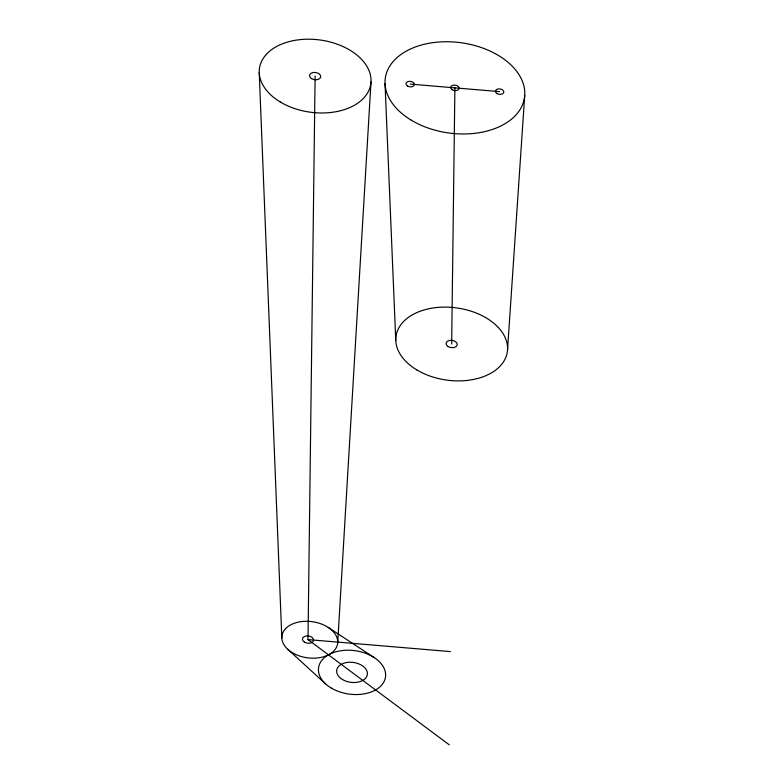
<?xml version="1.0" encoding="UTF-8"?>
<svg xmlns="http://www.w3.org/2000/svg" width="784" height="784" viewBox="0 0 784 784"><rect width="100%" height="100%" fill="white"/><g stroke="black" fill="none" stroke-linecap="round" stroke-linejoin="round"><path stroke-width="1.18" d="M449.252 744.8L308.004 639.597L315.119 76.087M451.662 344L454.896 87.867M337.708 642.655L370.999 81.908M507.522 350.017L524.721 95.383M410.169 84.094L499.624 91.63M308.004 639.597L450.428 651.592M328.261 627.455L374.242 657.619M287.777 649.309L325.585 683.883M385.032 83.614L395.773 340.599M259.23 72.647L281.828 638.019M411.247 120.177A70.266 45.541 7.8 0 0 523.996 100.195A70.266 45.541 7.8 0 0 429.456 43.208A70.266 45.541 7.8 0 0 411.247 120.177M280.202 101.94A56.213 36.436 7.8 0 0 370.401 85.956A56.213 36.436 7.8 0 0 294.774 40.366A56.213 36.436 7.8 0 0 280.202 101.94M416.735 369.852A56.213 36.436 7.8 0 0 506.944 353.868A56.213 36.436 7.8 0 0 431.318 308.279A56.213 36.436 7.8 0 0 416.735 369.852M292.314 652.67A28.106 18.218 7.8 0 0 337.414 644.673A28.106 18.218 7.8 0 0 299.606 621.879A28.106 18.218 7.8 0 0 292.314 652.67M331.044 687.921A33.781 21.893 7.8 0 0 385.248 678.317A33.781 21.893 7.8 0 0 339.805 650.916A33.781 21.893 7.8 0 0 331.044 687.921M342.422 679.493A15.455 10.016 7.8 0 0 367.235 675.102A15.455 10.016 7.8 0 0 346.43 662.558A15.455 10.016 7.8 0 0 342.422 679.493M304.515 642.174A5.625 3.646 7.8 0 0 313.531 640.577A5.625 3.646 7.8 0 0 305.976 636.02A5.625 3.646 7.8 0 0 304.515 642.174M311.63 78.674A5.625 3.646 7.8 0 0 320.656 77.077A5.625 3.646 7.8 0 0 313.09 72.52A5.625 3.646 7.8 0 0 311.63 78.674M448.174 346.587A5.625 3.646 7.8 0 0 457.19 344.989A5.625 3.646 7.8 0 0 449.634 340.432A5.625 3.646 7.8 0 0 448.174 346.587M452.28 89.797A4.214 2.734 7.8 0 0 459.042 88.602A4.214 2.734 7.8 0 0 453.368 85.182A4.214 2.734 7.8 0 0 452.28 89.797M497.007 93.57A4.214 2.734 7.8 0 0 503.769 92.375A4.214 2.734 7.8 0 0 498.105 88.955A4.214 2.734 7.8 0 0 497.007 93.57M407.553 86.034A4.214 2.734 7.8 0 0 414.315 84.839A4.214 2.734 7.8 0 0 408.64 81.418A4.214 2.734 7.8 0 0 407.553 86.034"/></g></svg>
